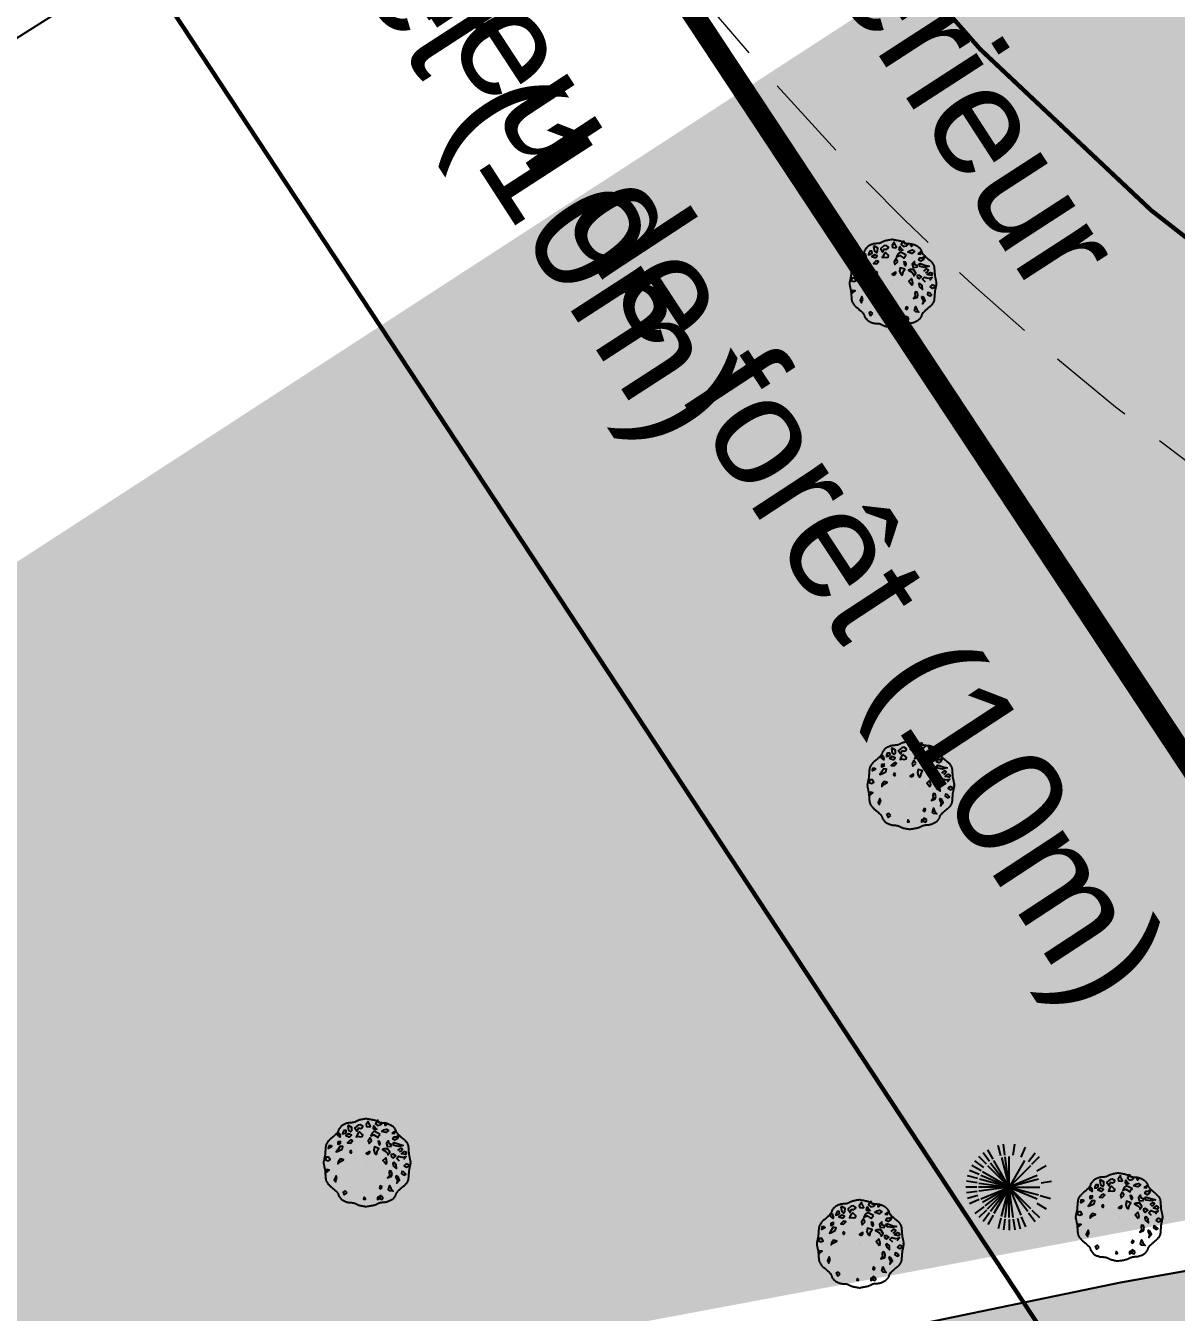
# Model space of a CAD drawing. Header units: metres. Extents: x 394605 to 1395358, y 4171135 to 6406139.
# Drawn here: x 1393962.55 to 1393988.99, y 4172308.87 to 4172338.43 of the extents above; entities that cross this region are included whole.
import ezdxf
from ezdxf.enums import TextEntityAlignment as Align

# ---------------------------------------------------------------- set-up
doc = ezdxf.new("R2010")
doc.units = ezdxf.units.M
doc.header["$LTSCALE"] = 2
doc.linetypes.add('CACHE', pattern=[0.375, 0.25, -0.125])
doc.layers.add('P-Voie', color=250, linetype='Continuous', lineweight=9)
for name, color, linetype in [('T-CRASTE', 44, 'Continuous'), ('T-EDF', 20, 'Continuous'), ('T-ER', 1, 'Continuous'), ('T-PLU', 5, 'Continuous'), ('T-VEGETATION', 108, 'Continuous')]:
    doc.layers.add(name, color=color, linetype=linetype)
doc.styles.add('Arial', font='arial.ttf')

# ---------------------------------------------------------------- blocks, each defined once
blk = doc.blocks.new('v025')
blk.add_line((0, 0), (0, 0))
at = {"color": 0, "linetype": 'Continuous'}
blk.add_line((0.666, -0.338), (0.7, -0.408), dxfattribs=at)
at = {"color": 0, "linetype": 'Continuous', "flags": 128}
for points in [[(-0.002, 1.01), (-0.019, 1.009), (-0.038, 1.006), (-0.058, 1.003), (-0.08, 1), (-0.102, 0.996), (-0.124, 0.991), (-0.144, 0.987), (-0.163, 0.982), (-0.179, 0.978), (-0.19, 0.974), (-0.204, 0.968), (-0.218, 0.962), (-0.233, 0.955), (-0.248, 0.947), (-0.263, 0.94), (-0.278, 0.934), (-0.291, 0.928), (-0.303, 0.925), (-0.316, 0.922), (-0.331, 0.92), (-0.348, 0.919), (-0.366, 0.917), (-0.385, 0.916), (-0.403, 0.915), (-0.42, 0.914), (-0.435, 0.911), (-0.448, 0.909), (-0.461, 0.905), (-0.475, 0.9), (-0.491, 0.894), (-0.507, 0.887), (-0.523, 0.88), (-0.539, 0.873), (-0.554, 0.865), (-0.567, 0.857), (-0.578, 0.85), (-0.585, 0.844), (-0.593, 0.836), (-0.601, 0.827), (-0.61, 0.818), (-0.618, 0.807), (-0.626, 0.797), (-0.633, 0.787), (-0.64, 0.778), (-0.645, 0.77), (-0.648, 0.763), (-0.652, 0.756), (-0.655, 0.747), (-0.658, 0.737), (-0.662, 0.728), (-0.665, 0.718), (-0.669, 0.71), (-0.672, 0.702), (-0.676, 0.695), (-0.685, 0.684), (-0.696, 0.671), (-0.709, 0.658), (-0.723, 0.644), (-0.738, 0.63), (-0.752, 0.617), (-0.766, 0.605), (-0.779, 0.593), (-0.79, 0.583), (-0.797, 0.577), (-0.806, 0.57), (-0.816, 0.562), (-0.827, 0.554), (-0.837, 0.545), (-0.848, 0.537), (-0.857, 0.529), (-0.866, 0.521), (-0.873, 0.514), (-0.88, 0.506), (-0.888, 0.495), (-0.897, 0.484), (-0.906, 0.472), (-0.914, 0.459), (-0.923, 0.447), (-0.93, 0.434), (-0.936, 0.423), (-0.94, 0.413), (-0.943, 0.402), (-0.946, 0.389), (-0.948, 0.375), (-0.95, 0.36), (-0.952, 0.344), (-0.953, 0.329), (-0.954, 0.315), (-0.955, 0.302), (-0.956, 0.29), (-0.957, 0.279), (-0.958, 0.267), (-0.959, 0.253), (-0.96, 0.239), (-0.961, 0.224), (-0.962, 0.21), (-0.963, 0.196), (-0.965, 0.184), (-0.966, 0.173), (-0.968, 0.164), (-0.97, 0.153), (-0.972, 0.141), (-0.975, 0.129), (-0.978, 0.116), (-0.981, 0.104), (-0.983, 0.092), (-0.985, 0.081), (-0.987, 0.072), (-0.988, 0.065), (-0.99, 0.056), (-0.993, 0.047), (-0.995, 0.037), (-0.997, 0.027), (-0.998, 0.018), (-0.998, 0.01), (-0.996, 0.004), (-0.992, 0), (-0.996, -0.004), (-0.998, -0.01), (-0.998, -0.018), (-0.997, -0.027), (-0.995, -0.037), (-0.993, -0.046), (-0.99, -0.056), (-0.988, -0.064), (-0.987, -0.071), (-0.985, -0.08), (-0.983, -0.091), (-0.981, -0.103), (-0.978, -0.115), (-0.975, -0.128), (-0.972, -0.14), (-0.97, -0.152), (-0.968, -0.163), (-0.966, -0.172), (-0.965, -0.183), (-0.963, -0.196), (-0.962, -0.209), (-0.961, -0.224), (-0.96, -0.238), (-0.959, -0.253), (-0.958, -0.266), (-0.957, -0.279), (-0.956, -0.29), (-0.955, -0.301), (-0.954, -0.314), (-0.953, -0.329), (-0.952, -0.344), (-0.95, -0.359), (-0.948, -0.375), (-0.946, -0.389), (-0.943, -0.402), (-0.94, -0.412), (-0.936, -0.423), (-0.93, -0.434), (-0.923, -0.446), (-0.914, -0.459), (-0.906, -0.471), (-0.897, -0.484), (-0.888, -0.495), (-0.88, -0.505), (-0.873, -0.514), (-0.866, -0.521), (-0.857, -0.528), (-0.848, -0.537), (-0.837, -0.545), (-0.827, -0.553), (-0.816, -0.561), (-0.806, -0.569), (-0.797, -0.577), (-0.79, -0.583), (-0.779, -0.593), (-0.766, -0.604), (-0.752, -0.617), (-0.738, -0.63), (-0.723, -0.643), (-0.709, -0.657), (-0.696, -0.671), (-0.685, -0.683), (-0.676, -0.695), (-0.672, -0.701), (-0.669, -0.709), (-0.665, -0.718), (-0.662, -0.727), (-0.658, -0.737), (-0.655, -0.746), (-0.652, -0.755), (-0.648, -0.763), (-0.645, -0.77), (-0.64, -0.778), (-0.633, -0.787), (-0.626, -0.797), (-0.618, -0.807), (-0.61, -0.817), (-0.601, -0.827), (-0.593, -0.836), (-0.585, -0.843), (-0.578, -0.85), (-0.567, -0.857), (-0.554, -0.865), (-0.539, -0.872), (-0.523, -0.88), (-0.507, -0.887), (-0.491, -0.894), (-0.475, -0.9), (-0.461, -0.904), (-0.448, -0.908), (-0.435, -0.911), (-0.42, -0.913), (-0.403, -0.915), (-0.385, -0.916), (-0.366, -0.917), (-0.348, -0.918), (-0.331, -0.92), (-0.316, -0.922), (-0.303, -0.924), (-0.291, -0.928), (-0.278, -0.933), (-0.263, -0.94), (-0.248, -0.947), (-0.233, -0.954), (-0.218, -0.961), (-0.204, -0.968), (-0.19, -0.973), (-0.179, -0.978), (-0.163, -0.982), (-0.144, -0.986), (-0.124, -0.991), (-0.102, -0.995), (-0.08, -0.999), (-0.058, -1.003), (-0.038, -1.006), (-0.019, -1.008), (-0.002, -1.01)], [(0.002, 1.01), (0.018, 1.009), (0.037, 1.006), (0.058, 1.003), (0.08, 1), (0.102, 0.996), (0.123, 0.991), (0.144, 0.987), (0.162, 0.982), (0.178, 0.978), (0.19, 0.974), (0.203, 0.968), (0.217, 0.962), (0.233, 0.955), (0.248, 0.947), (0.263, 0.94), (0.277, 0.934), (0.291, 0.928), (0.302, 0.925), (0.316, 0.922), (0.331, 0.92), (0.348, 0.919), (0.366, 0.917), (0.384, 0.916), (0.402, 0.915), (0.419, 0.914), (0.434, 0.911), (0.407, 0.877), (0.424, 0.851), (0.446, 0.867), (0.435, 0.912), (0.448, 0.909), (0.46, 0.905), (0.474, 0.9), (0.49, 0.894), (0.506, 0.887), (0.523, 0.88), (0.539, 0.873), (0.553, 0.865), (0.566, 0.857), (0.577, 0.85), (0.584, 0.844), (0.592, 0.836), (0.601, 0.827), (0.609, 0.818), (0.618, 0.807), (0.626, 0.797), (0.633, 0.787), (0.639, 0.778), (0.644, 0.77), (0.648, 0.763), (0.651, 0.756), (0.655, 0.747), (0.658, 0.737), (0.661, 0.728), (0.665, 0.718), (0.668, 0.71), (0.672, 0.702), (0.676, 0.695), (0.684, 0.684), (0.696, 0.671), (0.708, 0.658), (0.723, 0.644), (0.737, 0.63), (0.752, 0.617), (0.766, 0.605), (0.779, 0.593), (0.79, 0.583), (0.797, 0.577), (0.806, 0.57), (0.816, 0.562), (0.826, 0.554), (0.837, 0.545), (0.847, 0.537), (0.857, 0.529), (0.865, 0.521), (0.872, 0.514), (0.88, 0.506), (0.888, 0.495), (0.897, 0.484), (0.905, 0.472), (0.914, 0.459), (0.922, 0.447), (0.929, 0.434), (0.935, 0.423), (0.94, 0.413), (0.943, 0.402), (0.946, 0.389), (0.948, 0.375), (0.95, 0.36), (0.951, 0.344), (0.952, 0.329), (0.953, 0.315), (0.954, 0.302), (0.955, 0.29), (0.956, 0.279), (0.957, 0.267), (0.958, 0.253), (0.96, 0.239), (0.961, 0.224), (0.962, 0.21), (0.963, 0.196), (0.964, 0.184), (0.966, 0.173), (0.967, 0.164), (0.969, 0.153), (0.972, 0.141), (0.975, 0.129), (0.978, 0.116), (0.98, 0.104), (0.983, 0.092), (0.985, 0.081), (0.986, 0.072), (0.988, 0.065), (0.99, 0.056), (0.992, 0.047), (0.995, 0.037), (0.997, 0.027), (0.998, 0.018), (0.998, 0.01), (0.996, 0.004), (0.992, 0), (0.996, -0.004), (0.998, -0.01), (0.998, -0.018), (0.997, -0.027), (0.995, -0.037), (0.992, -0.046), (0.99, -0.056), (0.988, -0.064), (0.986, -0.071), (0.985, -0.08), (0.983, -0.091), (0.98, -0.103), (0.978, -0.115), (0.975, -0.128), (0.972, -0.14), (0.969, -0.152), (0.967, -0.163), (0.966, -0.172), (0.964, -0.183), (0.963, -0.196), (0.962, -0.209), (0.961, -0.224), (0.96, -0.238), (0.958, -0.253), (0.957, -0.266), (0.956, -0.279), (0.955, -0.29), (0.954, -0.301), (0.953, -0.314), (0.952, -0.329), (0.951, -0.344), (0.95, -0.359), (0.948, -0.375), (0.946, -0.389), (0.943, -0.402), (0.94, -0.412), (0.935, -0.423), (0.929, -0.434), (0.922, -0.446), (0.914, -0.459), (0.905, -0.471), (0.897, -0.484), (0.888, -0.495), (0.88, -0.505), (0.872, -0.514), (0.865, -0.521), (0.857, -0.528), (0.847, -0.537), (0.837, -0.545), (0.826, -0.553), (0.816, -0.561), (0.806, -0.569), (0.797, -0.577), (0.79, -0.583), (0.779, -0.593), (0.766, -0.604), (0.752, -0.617), (0.737, -0.63), (0.723, -0.643), (0.708, -0.657), (0.696, -0.671), (0.684, -0.683), (0.676, -0.695), (0.672, -0.701), (0.668, -0.709), (0.665, -0.718), (0.661, -0.727), (0.658, -0.737), (0.655, -0.746), (0.651, -0.755), (0.648, -0.763), (0.644, -0.77), (0.639, -0.778), (0.633, -0.787), (0.626, -0.797), (0.618, -0.807), (0.609, -0.817), (0.601, -0.827), (0.592, -0.836), (0.584, -0.843), (0.577, -0.85), (0.566, -0.857), (0.553, -0.865), (0.539, -0.872), (0.523, -0.88), (0.506, -0.887), (0.49, -0.894), (0.474, -0.9), (0.46, -0.904), (0.448, -0.908), (0.434, -0.911), (0.419, -0.913), (0.402, -0.915), (0.384, -0.916), (0.366, -0.917), (0.348, -0.918), (0.331, -0.92), (0.316, -0.922), (0.302, -0.924), (0.291, -0.928), (0.277, -0.933), (0.263, -0.94), (0.248, -0.947), (0.233, -0.954), (0.217, -0.961), (0.203, -0.968), (0.19, -0.973), (0.178, -0.978), (0.162, -0.982), (0.144, -0.986), (0.123, -0.991), (0.102, -0.995), (0.08, -0.999), (0.058, -1.003), (0.037, -1.006), (0.018, -1.008), (0.002, -1.01)], [(0.75, 0.257), (0.778, 0.264), (0.818, 0.309), (0.767, 0.336), (0.705, 0.282)], [(0.75, 0.035), (0.683, 0.097), (0.728, 0.149), (0.812, 0.124), (0.902, 0.14), (0.84, 0.07)], [(0.3, -0.776), (0.244, -0.8), (0.244, -0.844), (0.295, -0.814)]]:
    blk.add_lwpolyline(points, dxfattribs=at)
for points in [[(0.047, 0.824), (0.081, 0.832), (0.036, 0.929), (0.03, 0.948), (-0.02, 0.877), (-0.009, 0.832)], [(0.311, 0.867), (0.34, 0.896), (0.283, 0.912), (0.244, 0.974), (0.193, 0.896), (0.244, 0.851)], [(-0.622, 0.664), (-0.679, 0.699), (-0.679, 0.63), (-0.622, 0.585), (-0.611, 0.612)], [(-0.51, 0.675), (-0.476, 0.697), (-0.482, 0.742), (-0.532, 0.742), (-0.555, 0.697), (-0.56, 0.661)], [(-0.414, 0.597), (-0.392, 0.597), (-0.358, 0.634), (-0.425, 0.661), (-0.487, 0.624)], [(-0.442, 0.848), (-0.425, 0.74), (-0.38, 0.706), (-0.352, 0.74), (-0.347, 0.811), (-0.425, 0.855)], [(-0.155, 0.873), (-0.206, 0.863), (-0.279, 0.803), (-0.279, 0.793), (-0.229, 0.721), (-0.212, 0.758), (-0.2, 0.793), (-0.172, 0.793), (-0.15, 0.785), (-0.105, 0.811), (-0.099, 0.838)], [(-0.195, 0.606), (-0.155, 0.596), (-0.105, 0.606), (-0.099, 0.64), (-0.116, 0.658), (-0.172, 0.711), (-0.195, 0.693), (-0.234, 0.623), (-0.245, 0.596)], [(0.306, 0.651), (0.233, 0.687), (0.165, 0.721), (0.12, 0.679), (0.086, 0.616), (0.16, 0.642), (0.255, 0.579), (0.266, 0.607)], [(0.171, 0.751), (0.16, 0.777), (0.148, 0.777), (0.16, 0.848), (0.21, 0.777), (0.227, 0.768)], [(0.39, 0.755), (0.446, 0.772), (0.497, 0.738), (0.435, 0.693), (0.34, 0.72)], [(0.57, 0.682), (0.632, 0.672), (0.638, 0.727)], [(0.688, 0.593), (0.733, 0.63), (0.694, 0.548), (0.643, 0.515), (0.593, 0.54), (0.621, 0.593)], [(-0.819, 0.396), (-0.814, 0.367), (-0.881, 0.329), (-0.87, 0.396)], [(-0.572, 0.308), (-0.555, 0.371), (-0.617, 0.38), (-0.673, 0.299), (-0.707, 0.247), (-0.662, 0.264)], [(-0.673, 0.478), (-0.673, 0.425), (-0.611, 0.451), (-0.611, 0.488)], [(-0.369, 0.524), (-0.392, 0.512), (-0.448, 0.458), (-0.38, 0.451), (-0.33, 0.503)], [(0.115, 0.502), (0.075, 0.572), (0.03, 0.502), (0.047, 0.44)], [(0.216, 0.187), (0.244, 0.284), (0.272, 0.329), (0.171, 0.363), (0.154, 0.284), (0.182, 0.214)], [(0.295, 0.488), (0.255, 0.496), (0.261, 0.451), (0.289, 0.406), (0.306, 0.443)], [(0.475, 0.215), (0.48, 0.18), (0.525, 0.24), (0.475, 0.322), (0.396, 0.322), (0.356, 0.304), (0.435, 0.259)], [(0.565, 0.381), (0.559, 0.416), (0.508, 0.433), (0.497, 0.505), (0.446, 0.451), (0.463, 0.372)], [(0.593, 0.451), (0.626, 0.46), (0.761, 0.416), (0.835, 0.398), (0.733, 0.372), (0.626, 0.391)], [(-0.898, 0.043), (-0.847, 0.07), (-0.881, 0.124), (-0.937, 0.124), (-0.965, 0.07)], [(-0.662, 0.02), (-0.667, -0.025), (-0.611, 0.027), (-0.538, 0.063), (-0.611, 0.086)], [(-0.347, 0.249), (-0.375, 0.278), (-0.397, 0.24), (-0.375, 0.218)], [(0.03, 0.194), (0.064, 0.239), (0.064, 0.26), (-0.015, 0.212)], [(0.441, -0.044), (0.401, 0.01), (0.368, 0.053), (0.43, 0.112), (0.452, 0.018)], [(0.581, 0.124), (0.604, 0.107), (0.66, 0.156), (0.604, 0.194), (0.559, 0.185), (0.559, 0.159)], [(0.615, 0.011), (0.593, -0.013), (0.61, -0.078), (0.677, -0.134), (0.671, -0.047)], [(0.908, 0.239), (0.885, 0.185), (0.79, 0.205), (0.863, 0.257)], [(-0.949, -0.231), (-0.87, -0.169), (-0.926, -0.159)], [(0.576, -0.266), (0.559, -0.196), (0.52, -0.187), (0.508, -0.222), (0.514, -0.301), (0.475, -0.346), (0.565, -0.311)], [(0.84, -0.214), (0.801, -0.204), (0.795, -0.249), (0.846, -0.284), (0.891, -0.266)], [(0.902, -0.027), (0.857, -0.075), (0.908, -0.106), (0.986, -0.068)], [(-0.69, -0.364), (-0.712, -0.301), (-0.752, -0.391), (-0.718, -0.443), (-0.724, -0.416)], [(0.323, -0.601), (0.34, -0.55), (0.306, -0.532), (0.289, -0.582)], [(0.548, -0.595), (0.598, -0.655), (0.525, -0.648), (0.497, -0.622), (0.52, -0.526)], [(0.66, -0.301), (0.666, -0.338), (0.7, -0.408), (0.683, -0.47), (0.745, -0.398), (0.716, -0.328)], [(-0.459, -0.692), (-0.504, -0.648), (-0.549, -0.674), (-0.521, -0.737), (-0.499, -0.727)], [(-0.043, -0.809), (-0.065, -0.793), (-0.077, -0.837), (-0.037, -0.837)], [(0.362, -0.789), (0.3, -0.754), (0.295, -0.824), (0.34, -0.843), (0.362, -0.816)]]:
    blk.add_lwpolyline(points, close=True, dxfattribs=at)
blk = doc.blocks.new('v045')
at = {"color": 0, "linetype": 'Continuous'}
for p, q in [((-0.194, 0.716), (-0.256, 0.956)), ((-0.1, 0.736), (-0.131, 0.983)), ((0.094, 0.736), (0.131, 0.983)), ((0.275, 0.684), (0.375, 0.914)), ((-0.587, 0.453), (-0.788, 0.605)), ((-0.525, 0.525), (-0.7, 0.702)), ((-0.45, 0.589), (-0.6, 0.786)), ((-0.369, 0.642), (-0.494, 0.858)), ((0.444, 0.589), (0.6, 0.786)), ((0.519, 0.525), (0.694, 0.702)), ((-0.688, 0.286), (-0.913, 0.381)), ((-0.644, 0.373), (-0.856, 0.497)), ((0.638, 0.373), (0.85, 0.497)), ((-0.744, 0), (-0.994, 0)), ((-0.737, 0.1), (-0.981, 0.133)), ((-0.719, 0.195), (-0.956, 0.259)), ((0.731, 0.1), (0.975, 0.133)), ((-0.737, -0.1), (-0.981, -0.133)), ((-0.719, -0.195), (-0.956, -0.259)), ((-0.688, -0.287), (-0.913, -0.383)), ((0.712, -0.195), (0.95, -0.259)), ((-0.587, -0.455), (-0.788, -0.605)), ((-0.525, -0.527), (-0.7, -0.702)), ((-0.45, -0.591), (-0.6, -0.788)), ((0.444, -0.591), (0.6, -0.788)), ((0.519, -0.527), (0.694, -0.702)), ((0.638, -0.373), (0.85, -0.498)), ((-0.369, -0.644), (-0.494, -0.859)), ((-0.194, -0.717), (-0.256, -0.956)), ((-0.1, -0.737), (-0.131, -0.983)), ((0, -0.741), (0, -0.989)), ((0.094, -0.737), (0.131, -0.983)), ((0.188, -0.717), (0.25, -0.956)), ((0.275, -0.686), (0.375, -0.916))]:
    blk.add_line(p, q, dxfattribs=at)
at = {"color": 0, "linetype": 'Continuous', "flags": 128}
for points in [[(-0.7, 0.091), (0, 0), (-0.35, 0.608)], [(-0.181, 0.677), (0, 0), (-0.612, 0.35)], [(0, 0.008), (0, 0), (-0.094, 0.695)], [(0.35, 0.608), (0, 0), (0, 0.702)], [(-0.5, 0.495), (0, 0), (-0.681, 0.181)], [(-0.431, 0.556), (0, 0), (-0.65, 0.269)], [(0.644, 0.269), (0, 0), (0.494, 0.495)], [(-0.5, -0.497), (0, 0), (-0.706, 0)], [(-0.65, -0.269), (0, 0), (-0.7, -0.092)], [(-0.181, -0.678), (0, 0), (-0.612, -0.352)], [(-0.556, -0.428), (0, 0), (-0.35, -0.608)], [(-0.094, -0.695), (0, 0), (-0.431, -0.558)], [(0, -0.702), (0, 0), (-0.013, 0)], [(0.675, 0.181), (0, 0), (0.7, 0)], [(0.425, -0.558), (0, 0), (0.644, -0.269)], [(0.494, -0.497), (0, 0), (0.675, -0.181)], [(0.087, -0.695), (0, 0), (0.269, -0.648)], [(0.006, 0), (0, 0), (0, -0.009)]]:
    blk.add_lwpolyline(points, dxfattribs=at)

msp = doc.modelspace()

# ---------------------------------------------------------------- hatches: boundary and pattern name
at = {"layer": 'T-CRASTE', "true_color": 0x7aafdf}
h = msp.add_hatch(color=143, dxfattribs=at)
h.dxf.hatch_style = 1
h.paths.add_polyline_path([(1394196.522, 4172397.407), (1394217.755, 4172409.602), (1394230.054, 4172416.598), (1394243.357, 4172424.648), (1394254.824, 4172431.131), (1394265.712, 4172437.425), (1394275.1, 4172442.737), (1394292.921, 4172452.789), (1394293.292, 4172450.717), (1394295.797, 4172440.114), (1394297.631, 4172427.809), (1394300.57, 4172412.524), (1394303.171, 4172399.459), (1394306.096, 4172385.059), (1394309.833, 4172368.025), (1394305.128, 4172366.951), (1394287.797, 4172363.949), (1394272.132, 4172360.994), (1394258.435, 4172358.513), (1394243.48, 4172355.683), (1394228.7, 4172353.47), (1394203.941, 4172348.936), (1394184.344, 4172344.909), (1394167.624, 4172342.196), (1394148.834, 4172338.57), (1394125.706, 4172334.543), (1394097.736, 4172329.167), (1394088.592, 4172327.602), (1394076.125, 4172325.262), (1394069.413, 4172323.932), (1394069.417, 4172325.011), (1394070.83, 4172326.139), (1394084.177, 4172333.536), (1394099.711, 4172342.572), (1394117.175, 4172352.701), (1394130.464, 4172360.1), (1394147.382, 4172369.875), (1394161.553, 4172377.975), (1394175.719, 4172385.778)])
h.paths.add_polyline_path([(1394337.536, 4172612.359), (1394311.42, 4172595.264), (1394296.101, 4172584.755), (1394291.004, 4172551.525), (1394290.265, 4172549.523), (1394284.875, 4172542.805), (1394278.252, 4172535.743), (1394278.748, 4172532.247), (1394282.091, 4172516.38), (1394285.249, 4172501.519), (1394289.359, 4172480.506), (1394292.907, 4172462.177), (1394294.568, 4172455.564), (1394296.533, 4172456.596), (1394296.959, 4172456.19), (1394296.925, 4172455.265), (1394294.451, 4172453.878), (1394294.845, 4172451.847), (1394297.276, 4172441.733), (1394299.283, 4172428.876), (1394303.039, 4172413.146), (1394305.677, 4172400.234), (1394308.885, 4172384.228), (1394311.483, 4172368.401), (1394313.901, 4172368.953), (1394329.54, 4172372.669), (1394346.683, 4172375.341), (1394359.87, 4172377.59), (1394372.207, 4172379.706), (1394386.75, 4172382.214), (1394400.679, 4172384.945), (1394414.875, 4172388.102), (1394439.996, 4172392.264), (1394440.64, 4172392.034), (1394448.995, 4172393.468), (1394449.315, 4172391.296), (1394441.706, 4172389.968), (1394413.42, 4172384.649), (1394401.868, 4172382.859), (1394388.641, 4172380.108), (1394374.022, 4172377.632), (1394361.936, 4172374.982), (1394347.697, 4172372.372), (1394330.338, 4172369.56), (1394314.894, 4172367.036), (1394306.338, 4172365.884), (1394288.718, 4172362.656), (1394272.372, 4172359.746), (1394243.684, 4172353.926), (1394230.671, 4172351.605), (1394184.887, 4172343.537), (1394167.988, 4172340.445), (1394149.115, 4172336.922), (1394126.141, 4172332.716), (1394098.75, 4172327.63), (1394089.113, 4172325.772), (1394076.238, 4172323.582), (1394063.608, 4172320.952), (1394049.729, 4172318.588), (1394035.183, 4172315.575), (1394020.956, 4172312.941), (1394006.389, 4172310.127), (1393988.253, 4172307.17), (1393972.701, 4172304.014), (1393943.864, 4172298.674), (1393928.921, 4172296.432), (1393926.819, 4172301.8), (1393922.145, 4172312.765), (1393911.314, 4172338.29), (1393900.579, 4172363.897), (1393901.815, 4172364.468), (1393906.027, 4172357.195), (1393934.315, 4172375.224), (1393948.888, 4172384.324), (1393951.818, 4172387.352), (1393955.001, 4172388.037), (1393961.19, 4172392.731), (1393980.235, 4172404.682), (1393998.885, 4172416.777), (1394019.981, 4172429.275), (1394024.936, 4172428.966), (1394028.625, 4172428.792), (1394032.228, 4172427.785), (1394036.389, 4172426.926), (1394060.775, 4172433.271), (1394077.576, 4172436.124), (1394077.526, 4172435.268), (1394060.839, 4172432.257), (1394036.529, 4172425.951), (1394031.97, 4172426.568), (1394028.514, 4172427.767), (1394024.448, 4172427.765), (1394020.449, 4172427.829), (1394000.214, 4172414.889), (1393981.075, 4172402.48), (1393962.256, 4172390.385), (1393955.323, 4172386.873), (1393952.931, 4172386.271), (1393950.221, 4172382.688), (1393936.381, 4172373.753), (1393906.855, 4172356.019), (1393913.133, 4172338.13), (1393924.147, 4172313.615), (1393928.384, 4172303.422), (1393930.168, 4172298.388), (1393943.8, 4172301.119), (1393971.918, 4172306.279), (1393987.711, 4172309.551), (1394006.109, 4172312.813), (1394020.837, 4172315.763), (1394034.251, 4172317.984), (1394048.951, 4172320.357), (1394062.306, 4172322.523), (1394067.739, 4172323.854), (1394068.418, 4172326.052), (1394070.173, 4172327.433), (1394083.551, 4172334.604), (1394099.148, 4172343.514), (1394116.692, 4172353.775), (1394129.589, 4172361.185), (1394146.919, 4172371.183), (1394161.047, 4172379.494), (1394173.993, 4172387.348), (1394195.873, 4172399.457), (1394217.445, 4172411.877), (1394229.082, 4172418.87), (1394242.541, 4172425.942), (1394254.372, 4172432.193), (1394265.16, 4172438.658), (1394275.793, 4172444.777), (1394292.649, 4172454.307), (1394291.327, 4172461.687), (1394287.397, 4172479.817), (1394283.669, 4172499.882), (1394280.244, 4172516.1), (1394277.467, 4172531.931), (1394276.065, 4172535.917), (1394283.746, 4172543.864), (1394289.356, 4172550.662), (1394289.634, 4172552.175), (1394295.338, 4172585.237), (1394311.697, 4172596.628), (1394337.115, 4172613.302)])
at = {"layer": 'T-VEGETATION'}
h = msp.add_hatch(dxfattribs=at)
h.set_pattern_fill('AR-CONC', color=84, scale=0.025)
h.set_pattern_definition([(50, (0, 0), (4.554616725, -0.3984771385), [0.47625, -5.23875]), (355, (0, 0), (-0.8810706494, 4.776416072), [0.381, -4.191]), (100.451, (0.3796, -0.033), (3.6735625416, 4.3779171955), [0.40475, -4.45225]), (46.1842, (0, 1.27), (6.776976022, -1.051058198), [0.714375, -7.858125]), (96.6356, (0.565, 1.1824), (5.935105862, 6.185638897), [0.607125, -6.678375]), (351.184, (0, 1.27), (5.935115145, 6.185627947), [0.5715, -6.2865]), (21, (0.635, 0.9525), (3.790371996, -2.556637963), [0.47625, -5.23875]), (326, (0.635, 0.9525), (1.5450507087, 4.604699153), [0.381, -4.191]), (71.4514, (0.951, 0.7394), (5.3354122693, 2.048071443), [0.40475, -4.45225]), (37.5, (0, 0), (0.07721508126, 2.1138759718), [0, -4.1402, 0, -4.2545, 0, -4.206875]), (7.5, (0, 0), (1.6704915628, 2.5045143705), [0, -2.4257, 0, -4.04495, 0, -1.603375]), (327.5, (-1.416, 0), (3.3897648792, -0.1432185998), [0, -1.5875, 0, -4.953, 0, -6.57225]), (317.5, (-2.051, 0), (3.7032295347, 0.6356622758), [0, -2.06375, 0, -3.2893, 0, -4.66725])])
h.paths.add_polyline_path([(1393927.84, 4172307.918), (1393958.527, 4172323.627), (1394358.196, 4172583.126), (1394368.739, 4172566.92), (1394404.239, 4172594.106), (1394421.217, 4172593.554), (1394446.938, 4172609.027), (1394462.155, 4172571.89), (1394427.756, 4172533.31), (1394398.16, 4172507.898), (1394347.588, 4172478.822), (1394332.784, 4172523.595), (1394296.479, 4172507.081), (1394285.958, 4172483.929), (1394295.024, 4172433.323), (1394419.634, 4172480.669), (1394450.579, 4172447.3), (1394434.639, 4172428.681), (1394439.126, 4172400.637), (1394299.836, 4172369.098), (1393930.719, 4172300.034)])

# ---------------------------------------------------------------- linework, layer by layer
at = {"layer": 'P-Voie', "linetype": 'CACHE', "ltscale": 4, "flags": 128}
for points in [[(1394105.606, 4172404.631), (1394087.502, 4172348.462, -0.290263), (1394069.393, 4172333.393), (1394032.613, 4172328.623, -0.286855), (1393984.423, 4172350.707), (1393953.077, 4172398.303)], [(1393943, 4172391.788), (1393974.401, 4172344.107, 0.286855), (1394034.156, 4172316.722), (1394070.936, 4172321.493, 0.290263), (1394098.923, 4172344.78), (1394117.464, 4172402.241)]]:
    msp.add_lwpolyline(points, format="xyb", dxfattribs=at)
at = {"layer": 'P-Voie', "linetype": 'CACHE', "ltscale": 4, "const_width": 0.1, "flags": 128}
for points in [[(1393951.398, 4172397.217), (1393982.753, 4172349.607, 0.286855), (1394032.87, 4172326.639), (1394069.65, 4172331.41, 0.290263), (1394089.405, 4172347.848), (1394107.504, 4172404.247)], [(1393946.339, 4172393.947), (1393977.742, 4172346.307, 0.286855), (1394033.642, 4172320.689), (1394070.422, 4172325.46, 0.290263), (1394095.116, 4172346.007), (1394113.499, 4172403.04)]]:
    msp.add_lwpolyline(points, format="xyb", dxfattribs=at)
at = {"layer": 'T-CRASTE', "linetype": 'Continuous', "flags": 128}
msp.add_lwpolyline([(1394161.047, 4172379.494), (1394146.919, 4172371.183), (1394129.589, 4172361.185), (1394116.692, 4172353.775), (1394099.148, 4172343.514), (1394083.551, 4172334.604), (1394070.173, 4172327.433), (1394068.418, 4172326.052), (1394067.739, 4172323.854), (1394062.306, 4172322.523), (1394048.951, 4172320.357), (1394034.251, 4172317.984), (1394020.837, 4172315.763), (1394006.109, 4172312.813), (1393987.711, 4172309.551), (1393971.918, 4172306.279), (1393943.8, 4172301.119), (1393930.168, 4172298.388), (1393928.384, 4172303.422), (1393924.147, 4172313.615), (1393913.133, 4172338.13), (1393906.855, 4172356.019)], dxfattribs=at)
at = {"layer": 'T-CRASTE', "flags": 128}
msp.add_lwpolyline([(1393943.8, 4172301.119), (1393971.918, 4172306.279), (1393987.711, 4172309.551), (1394006.109, 4172312.813), (1394020.837, 4172315.763), (1394034.251, 4172317.984), (1394048.951, 4172320.357), (1394062.306, 4172322.523), (1394067.739, 4172323.854), (1394068.418, 4172326.052), (1394070.173, 4172327.433), (1394083.551, 4172334.604), (1394099.148, 4172343.514), (1394116.692, 4172353.775), (1394129.589, 4172361.185), (1394146.919, 4172371.183), (1394161.047, 4172379.494)], dxfattribs=at)
at = {"layer": 'T-EDF', "flags": 128}
msp.add_lwpolyline([(1393903.02, 4172301.51), (1393911.477, 4172306.33), (1393915.766, 4172308.45), (1394262.55, 4172529.558), (1394559.264, 4172711.949)], dxfattribs=at)
at = {"layer": 'T-ER', "color": 1, "const_width": 0.1, "flags": 128}
for points in [[(1393879.964, 4172487.504), (1393887.517, 4172494.216), (1394007.814, 4172311.553), (1393997.113, 4172309.62)], [(1393936.295, 4172383.718), (1393944.644, 4172389.222), (1393997.363, 4172309.612), (1394312.242, 4172367.689), (1394314.315, 4172368.062), (1394442.293, 4172391.234), (1394488.825, 4172399.742), (1394482.965, 4172388.504), (1394316.091, 4172358.221), (1394314.034, 4172357.851), (1393992.409, 4172298.585)]]:
    msp.add_lwpolyline(points, close=True, dxfattribs=at)
at = {"layer": 'T-PLU', "const_width": 0.5, "flags": 128}
msp.add_lwpolyline([(1393939.645, 4172396.539), (1393997.113, 4172309.62)], dxfattribs=at)

# ---------------------------------------------------------------- block references
at = {"layer": 'T-VEGETATION'}
for name, p in [('v025', (1393982.48, 4172332.504)), ('v025', (1393982.89, 4172320.974)), ('v025', (1393970.392, 4172312.303)), ('v045', (1393985.154, 4172311.742)), ('v025', (1393987.678, 4172311.053)), ('v025', (1393981.728, 4172310.438))]:
    msp.add_blockref(name, p, dxfattribs=at)

# ---------------------------------------------------------------- texts
at = {"layer": 'T-ER', "color": 5, "style": 'Arial'}
for s, rotation, p in [('ER N°13 Voie partagée passage supérieur', 302.9076, (1393968.935, 4172360.467, 50.05)), ('ER N°3 Piste défense feu de forêt (10m)', 303.2423, (1393970.786, 4172342.523))]:
    msp.add_text(s, height=2.5, rotation=rotation, dxfattribs=at).set_placement(p, align=Align.MIDDLE_CENTER)
at = {"layer": 'T-PLU', "style": 'Arial'}
msp.add_text('ER N°3 Piste défense feu de forêt (10m)', height=2.5, rotation=302.9076, dxfattribs=at).set_placement((1393961.221, 4172355.58, 50.05), align=Align.MIDDLE_CENTER)

doc.saveas('drawing.dxf')
